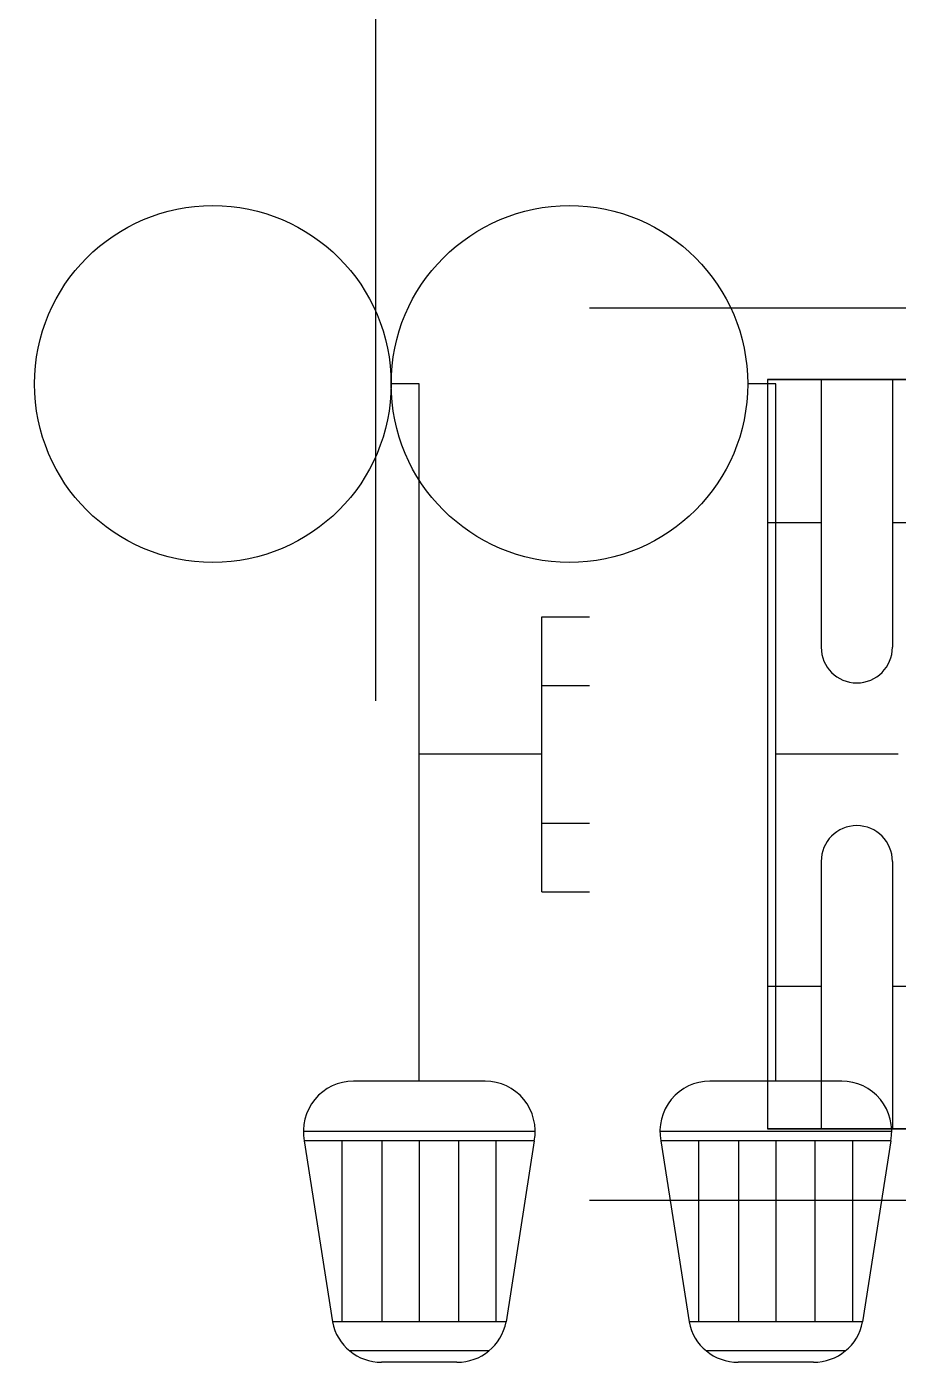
# Model space of a CAD drawing. Header units: inches. Extents: x 21 to 38546, y 13 to 15001.
# Drawn here: x 5048.99 to 5061.22, y 1355 to 1373.71 of the extents above; entities that cross this region are included whole.
import ezdxf

# ---------------------------------------------------------------- set-up
doc = ezdxf.new("R2010")
doc.units = ezdxf.units.IN
doc.header["$MEASUREMENT"] = 0
doc.layers.add('pex_boru_gidiş', color=1, linetype='Continuous')
doc.layers.add('RAST-IST-RADYATÖR-DİNAMİK BLOK', color=83, linetype='Continuous')

# ---------------------------------------------------------------- blocks, each defined once
blk = doc.blocks.new('IS_RADYATOR-PLAN-40')
at = {"layer": 'RAST-IST-RADYATÖR-DİNAMİK BLOK', "color": 7}
for p, q in [((-2.385, 11.439), (-2.78, 11.439)), ((-2.385, 1.67), (-2.385, 11.439)), ((-0.668, 6.25), (-2.385, 6.25)), ((-1.462, 1.67), (-3.309, 1.67)), ((-4.011, 0.968), (-0.76, 0.968)), ((-0.773, 0.833), (-3.998, 0.833)), ((-3.998, 0.833), (-3.603, -1.704)), ((-3.467, -1.704), (-3.467, 0.833)), ((-2.906, -1.704), (-2.906, 0.833)), ((-2.381, -1.704), (-2.381, 0.833)), ((-1.832, -1.704), (-1.832, 0.833)), ((-1.308, -1.704), (-1.308, 0.833)), ((-0.773, 0.833), (-1.168, -1.704)), ((-1.168, -1.704), (-3.603, -1.704)), ((-1.411, -2.11), (-3.36, -2.11)), ((-1.857, -2.27), (-2.914, -2.27))]:
    blk.add_line(p, q, dxfattribs=at)
at = {"layer": 'RAST-IST-RADYATÖR-DİNAMİK BLOK', "color": 10}
for centre in [(-10.28, 11.439), (-5.28, 11.439)]:
    blk.add_circle(centre, 2.5, dxfattribs=at)
at = {"layer": 'RAST-IST-RADYATÖR-DİNAMİK BLOK', "color": 7}
for centre, start, end in [((-3.309, 0.968), 90, 191.1518), ((-1.462, 0.968), 348.8482, 90), ((-2.914, -1.568), 191.1518, 270), ((-1.857, -1.568), 270, 348.8482)]:
    blk.add_arc(centre, 0.702, start, end, dxfattribs=at)
blk = doc.blocks.new('IS_RADYATOR-PLAN-50')
at = {"layer": 'RAST-IST-RADYATÖR-DİNAMİK BLOK', "color": 7}
for p, q in [((-2.385, 11.439), (-2.78, 11.439)), ((-2.385, 1.67), (-2.385, 11.439)), ((-0.668, 6.25), (-2.385, 6.25)), ((-1.462, 1.67), (-3.309, 1.67)), ((-4.011, 0.968), (-0.76, 0.968)), ((-0.773, 0.833), (-3.998, 0.833)), ((-3.998, 0.833), (-3.603, -1.704)), ((-3.467, -1.704), (-3.467, 0.833)), ((-2.906, -1.704), (-2.906, 0.833)), ((-2.381, -1.704), (-2.381, 0.833)), ((-1.832, -1.704), (-1.832, 0.833)), ((-1.308, -1.704), (-1.308, 0.833)), ((-0.773, 0.833), (-1.168, -1.704)), ((-1.168, -1.704), (-3.603, -1.704)), ((-1.411, -2.11), (-3.36, -2.11)), ((-1.857, -2.27), (-2.914, -2.27))]:
    blk.add_line(p, q, dxfattribs=at)
at = {"layer": 'RAST-IST-RADYATÖR-DİNAMİK BLOK', "color": 10}
for centre in [(-10.28, 11.439), (-5.28, 11.439)]:
    blk.add_circle(centre, 2.5, dxfattribs=at)
at = {"layer": 'RAST-IST-RADYATÖR-DİNAMİK BLOK', "color": 7}
for centre, start, end in [((-3.309, 0.968), 90, 191.1518), ((-1.462, 0.968), 348.8482, 90), ((-2.914, -1.568), 191.1518, 270), ((-1.857, -1.568), 270, 348.8482)]:
    blk.add_arc(centre, 0.702, start, end, dxfattribs=at)
blk = doc.blocks.new('IS_RADYATOR-PLAN-60')
at = {"layer": 'RAST-IST-RADYATÖR-DİNAMİK BLOK', "color": 7}
for p, q in [((-2.385, 11.439), (-2.78, 11.439)), ((-2.385, 1.67), (-2.385, 11.439)), ((-0.668, 6.25), (-2.385, 6.25)), ((-1.462, 1.67), (-3.309, 1.67)), ((-4.011, 0.968), (-0.76, 0.968)), ((-0.773, 0.833), (-3.998, 0.833)), ((-3.998, 0.833), (-3.603, -1.704)), ((-3.467, -1.704), (-3.467, 0.833)), ((-2.906, -1.704), (-2.906, 0.833)), ((-2.381, -1.704), (-2.381, 0.833)), ((-1.832, -1.704), (-1.832, 0.833)), ((-1.308, -1.704), (-1.308, 0.833)), ((-0.773, 0.833), (-1.168, -1.704)), ((-1.168, -1.704), (-3.603, -1.704)), ((-1.411, -2.11), (-3.36, -2.11)), ((-1.857, -2.27), (-2.914, -2.27))]:
    blk.add_line(p, q, dxfattribs=at)
at = {"layer": 'RAST-IST-RADYATÖR-DİNAMİK BLOK', "color": 10}
for centre in [(-10.28, 11.439), (-5.28, 11.439)]:
    blk.add_circle(centre, 2.5, dxfattribs=at)
at = {"layer": 'RAST-IST-RADYATÖR-DİNAMİK BLOK', "color": 7}
for centre, start, end in [((-3.309, 0.968), 90, 191.1518), ((-1.462, 0.968), 348.8482, 90), ((-2.914, -1.568), 191.1518, 270), ((-1.857, -1.568), 270, 348.8482)]:
    blk.add_arc(centre, 0.702, start, end, dxfattribs=at)
blk = doc.blocks.new('IS_RADYATOR-PLAN-70')
at = {"layer": 'RAST-IST-RADYATÖR-DİNAMİK BLOK', "color": 7}
for p, q in [((-2.385, 11.439), (-2.78, 11.439)), ((-2.385, 1.67), (-2.385, 11.439)), ((-0.668, 6.25), (-2.385, 6.25)), ((-1.462, 1.67), (-3.309, 1.67)), ((-4.011, 0.968), (-0.76, 0.968)), ((-0.773, 0.833), (-3.998, 0.833)), ((-3.998, 0.833), (-3.603, -1.704)), ((-3.467, -1.704), (-3.467, 0.833)), ((-2.906, -1.704), (-2.906, 0.833)), ((-2.381, -1.704), (-2.381, 0.833)), ((-1.832, -1.704), (-1.832, 0.833)), ((-1.308, -1.704), (-1.308, 0.833)), ((-0.773, 0.833), (-1.168, -1.704)), ((-1.168, -1.704), (-3.603, -1.704)), ((-1.411, -2.11), (-3.36, -2.11)), ((-1.857, -2.27), (-2.914, -2.27))]:
    blk.add_line(p, q, dxfattribs=at)
at = {"layer": 'RAST-IST-RADYATÖR-DİNAMİK BLOK', "color": 10}
for centre in [(-10.28, 11.439), (-5.28, 11.439)]:
    blk.add_circle(centre, 2.5, dxfattribs=at)
at = {"layer": 'RAST-IST-RADYATÖR-DİNAMİK BLOK', "color": 7}
for centre, start, end in [((-3.309, 0.968), 90, 191.1518), ((-1.462, 0.968), 348.8482, 90), ((-2.914, -1.568), 191.1518, 270), ((-1.857, -1.568), 270, 348.8482)]:
    blk.add_arc(centre, 0.702, start, end, dxfattribs=at)
blk = doc.blocks.new('IS_RADYATOR-PLAN-80')
at = {"layer": 'RAST-IST-RADYATÖR-DİNAMİK BLOK', "color": 7}
for p, q in [((-2.385, 11.439), (-2.78, 11.439)), ((-2.385, 1.67), (-2.385, 11.439)), ((-0.668, 6.25), (-2.385, 6.25)), ((-1.462, 1.67), (-3.309, 1.67)), ((-4.011, 0.968), (-0.76, 0.968)), ((-0.773, 0.833), (-3.998, 0.833)), ((-3.998, 0.833), (-3.603, -1.704)), ((-3.467, -1.704), (-3.467, 0.833)), ((-2.906, -1.704), (-2.906, 0.833)), ((-2.381, -1.704), (-2.381, 0.833)), ((-1.832, -1.704), (-1.832, 0.833)), ((-1.308, -1.704), (-1.308, 0.833)), ((-0.773, 0.833), (-1.168, -1.704)), ((-1.168, -1.704), (-3.603, -1.704)), ((-1.411, -2.11), (-3.36, -2.11)), ((-1.857, -2.27), (-2.914, -2.27))]:
    blk.add_line(p, q, dxfattribs=at)
at = {"layer": 'RAST-IST-RADYATÖR-DİNAMİK BLOK', "color": 10}
for centre in [(-10.28, 11.439), (-5.28, 11.439)]:
    blk.add_circle(centre, 2.5, dxfattribs=at)
at = {"layer": 'RAST-IST-RADYATÖR-DİNAMİK BLOK', "color": 7}
for centre, start, end in [((-3.309, 0.968), 90, 191.1518), ((-1.462, 0.968), 348.8482, 90), ((-2.914, -1.568), 191.1518, 270), ((-1.857, -1.568), 270, 348.8482)]:
    blk.add_arc(centre, 0.702, start, end, dxfattribs=at)
blk = doc.blocks.new('IS_RADYATOR-PLAN-90')
at = {"layer": 'RAST-IST-RADYATÖR-DİNAMİK BLOK', "color": 7}
for p, q in [((-2.385, 11.439), (-2.78, 11.439)), ((-2.385, 1.67), (-2.385, 11.439)), ((-0.668, 6.25), (-2.385, 6.25)), ((-1.462, 1.67), (-3.309, 1.67)), ((-4.011, 0.968), (-0.76, 0.968)), ((-0.773, 0.833), (-3.998, 0.833)), ((-3.998, 0.833), (-3.603, -1.704)), ((-3.467, -1.704), (-3.467, 0.833)), ((-2.906, -1.704), (-2.906, 0.833)), ((-2.381, -1.704), (-2.381, 0.833)), ((-1.832, -1.704), (-1.832, 0.833)), ((-1.308, -1.704), (-1.308, 0.833)), ((-0.773, 0.833), (-1.168, -1.704)), ((-1.168, -1.704), (-3.603, -1.704)), ((-1.411, -2.11), (-3.36, -2.11)), ((-1.857, -2.27), (-2.914, -2.27))]:
    blk.add_line(p, q, dxfattribs=at)
at = {"layer": 'RAST-IST-RADYATÖR-DİNAMİK BLOK', "color": 10}
for centre in [(-10.28, 11.439), (-5.28, 11.439)]:
    blk.add_circle(centre, 2.5, dxfattribs=at)
at = {"layer": 'RAST-IST-RADYATÖR-DİNAMİK BLOK', "color": 7}
for centre, start, end in [((-3.309, 0.968), 90, 191.1518), ((-1.462, 0.968), 348.8482, 90), ((-2.914, -1.568), 191.1518, 270), ((-1.857, -1.568), 270, 348.8482)]:
    blk.add_arc(centre, 0.702, start, end, dxfattribs=at)
blk = doc.blocks.new('IS_RADYATOR-PLAN-100')
at = {"layer": 'RAST-IST-RADYATÖR-DİNAMİK BLOK', "color": 7}
for p, q in [((-2.385, 11.439), (-2.78, 11.439)), ((-2.385, 1.67), (-2.385, 11.439)), ((-0.668, 6.25), (-2.385, 6.25)), ((-1.462, 1.67), (-3.309, 1.67)), ((-4.011, 0.968), (-0.76, 0.968)), ((-0.773, 0.833), (-3.998, 0.833)), ((-3.998, 0.833), (-3.603, -1.704)), ((-3.467, -1.704), (-3.467, 0.833)), ((-2.906, -1.704), (-2.906, 0.833)), ((-2.381, -1.704), (-2.381, 0.833)), ((-1.832, -1.704), (-1.832, 0.833)), ((-1.308, -1.704), (-1.308, 0.833)), ((-0.773, 0.833), (-1.168, -1.704)), ((-1.168, -1.704), (-3.603, -1.704)), ((-1.411, -2.11), (-3.36, -2.11)), ((-1.857, -2.27), (-2.914, -2.27))]:
    blk.add_line(p, q, dxfattribs=at)
at = {"layer": 'RAST-IST-RADYATÖR-DİNAMİK BLOK', "color": 10}
for centre in [(-10.28, 11.439), (-5.28, 11.439)]:
    blk.add_circle(centre, 2.5, dxfattribs=at)
at = {"layer": 'RAST-IST-RADYATÖR-DİNAMİK BLOK', "color": 7}
for centre, start, end in [((-3.309, 0.968), 90, 191.1518), ((-1.462, 0.968), 348.8482, 90), ((-2.914, -1.568), 191.1518, 270), ((-1.857, -1.568), 270, 348.8482)]:
    blk.add_arc(centre, 0.702, start, end, dxfattribs=at)
blk = doc.blocks.new('IS_RADYATOR-PLAN-110')
at = {"layer": 'RAST-IST-RADYATÖR-DİNAMİK BLOK', "color": 7}
for p, q in [((-2.385, 11.439), (-2.78, 11.439)), ((-2.385, 1.67), (-2.385, 11.439)), ((-0.668, 6.25), (-2.385, 6.25)), ((-1.462, 1.67), (-3.309, 1.67)), ((-4.011, 0.968), (-0.76, 0.968)), ((-0.773, 0.833), (-3.998, 0.833)), ((-3.998, 0.833), (-3.603, -1.704)), ((-3.467, -1.704), (-3.467, 0.833)), ((-2.906, -1.704), (-2.906, 0.833)), ((-2.381, -1.704), (-2.381, 0.833)), ((-1.832, -1.704), (-1.832, 0.833)), ((-1.308, -1.704), (-1.308, 0.833)), ((-0.773, 0.833), (-1.168, -1.704)), ((-1.168, -1.704), (-3.603, -1.704)), ((-1.411, -2.11), (-3.36, -2.11)), ((-1.857, -2.27), (-2.914, -2.27))]:
    blk.add_line(p, q, dxfattribs=at)
at = {"layer": 'RAST-IST-RADYATÖR-DİNAMİK BLOK', "color": 10}
for centre in [(-10.28, 11.439), (-5.28, 11.439)]:
    blk.add_circle(centre, 2.5, dxfattribs=at)
at = {"layer": 'RAST-IST-RADYATÖR-DİNAMİK BLOK', "color": 7}
for centre, start, end in [((-3.309, 0.968), 90, 191.1518), ((-1.462, 0.968), 348.8482, 90), ((-2.914, -1.568), 191.1518, 270), ((-1.857, -1.568), 270, 348.8482)]:
    blk.add_arc(centre, 0.702, start, end, dxfattribs=at)
blk = doc.blocks.new('IS_RADYATOR-PLAN-120')
at = {"layer": 'RAST-IST-RADYATÖR-DİNAMİK BLOK', "color": 7}
for p, q in [((-2.385, 11.439), (-2.78, 11.439)), ((-2.385, 1.67), (-2.385, 11.439)), ((-0.668, 6.25), (-2.385, 6.25)), ((-1.462, 1.67), (-3.309, 1.67)), ((-4.011, 0.968), (-0.76, 0.968)), ((-0.773, 0.833), (-3.998, 0.833)), ((-3.998, 0.833), (-3.603, -1.704)), ((-3.467, -1.704), (-3.467, 0.833)), ((-2.906, -1.704), (-2.906, 0.833)), ((-2.381, -1.704), (-2.381, 0.833)), ((-1.832, -1.704), (-1.832, 0.833)), ((-1.308, -1.704), (-1.308, 0.833)), ((-0.773, 0.833), (-1.168, -1.704)), ((-1.168, -1.704), (-3.603, -1.704)), ((-1.411, -2.11), (-3.36, -2.11)), ((-1.857, -2.27), (-2.914, -2.27))]:
    blk.add_line(p, q, dxfattribs=at)
at = {"layer": 'RAST-IST-RADYATÖR-DİNAMİK BLOK', "color": 10}
for centre in [(-10.28, 11.439), (-5.28, 11.439)]:
    blk.add_circle(centre, 2.5, dxfattribs=at)
at = {"layer": 'RAST-IST-RADYATÖR-DİNAMİK BLOK', "color": 7}
for centre, start, end in [((-3.309, 0.968), 90, 191.1518), ((-1.462, 0.968), 348.8482, 90), ((-2.914, -1.568), 191.1518, 270), ((-1.857, -1.568), 270, 348.8482)]:
    blk.add_arc(centre, 0.702, start, end, dxfattribs=at)
blk = doc.blocks.new('IS_RADYATOR-PLAN-130')
at = {"layer": 'RAST-IST-RADYATÖR-DİNAMİK BLOK', "color": 7}
for p, q in [((-2.385, 11.439), (-2.78, 11.439)), ((-2.385, 1.67), (-2.385, 11.439)), ((-0.668, 6.25), (-2.385, 6.25)), ((-1.462, 1.67), (-3.309, 1.67)), ((-4.011, 0.968), (-0.76, 0.968)), ((-0.773, 0.833), (-3.998, 0.833)), ((-3.998, 0.833), (-3.603, -1.704)), ((-3.467, -1.704), (-3.467, 0.833)), ((-2.906, -1.704), (-2.906, 0.833)), ((-2.381, -1.704), (-2.381, 0.833)), ((-1.832, -1.704), (-1.832, 0.833)), ((-1.308, -1.704), (-1.308, 0.833)), ((-0.773, 0.833), (-1.168, -1.704)), ((-1.168, -1.704), (-3.603, -1.704)), ((-1.411, -2.11), (-3.36, -2.11)), ((-1.857, -2.27), (-2.914, -2.27))]:
    blk.add_line(p, q, dxfattribs=at)
at = {"layer": 'RAST-IST-RADYATÖR-DİNAMİK BLOK', "color": 10}
for centre in [(-10.28, 11.439), (-5.28, 11.439)]:
    blk.add_circle(centre, 2.5, dxfattribs=at)
at = {"layer": 'RAST-IST-RADYATÖR-DİNAMİK BLOK', "color": 7}
for centre, start, end in [((-3.309, 0.968), 90, 191.1518), ((-1.462, 0.968), 348.8482, 90), ((-2.914, -1.568), 191.1518, 270), ((-1.857, -1.568), 270, 348.8482)]:
    blk.add_arc(centre, 0.702, start, end, dxfattribs=at)
blk = doc.blocks.new('IS_RADYATOR-PLAN-140')
at = {"layer": 'RAST-IST-RADYATÖR-DİNAMİK BLOK', "color": 7}
for p, q in [((-2.385, 11.439), (-2.78, 11.439)), ((-2.385, 1.67), (-2.385, 11.439)), ((-0.668, 6.25), (-2.385, 6.25)), ((-1.462, 1.67), (-3.309, 1.67)), ((-4.011, 0.968), (-0.76, 0.968)), ((-0.773, 0.833), (-3.998, 0.833)), ((-3.998, 0.833), (-3.603, -1.704)), ((-3.467, -1.704), (-3.467, 0.833)), ((-2.906, -1.704), (-2.906, 0.833)), ((-2.381, -1.704), (-2.381, 0.833)), ((-1.832, -1.704), (-1.832, 0.833)), ((-1.308, -1.704), (-1.308, 0.833)), ((-0.773, 0.833), (-1.168, -1.704)), ((-1.168, -1.704), (-3.603, -1.704)), ((-1.411, -2.11), (-3.36, -2.11)), ((-1.857, -2.27), (-2.914, -2.27))]:
    blk.add_line(p, q, dxfattribs=at)
at = {"layer": 'RAST-IST-RADYATÖR-DİNAMİK BLOK', "color": 10}
for centre in [(-10.28, 11.439), (-5.28, 11.439)]:
    blk.add_circle(centre, 2.5, dxfattribs=at)
at = {"layer": 'RAST-IST-RADYATÖR-DİNAMİK BLOK', "color": 7}
for centre, start, end in [((-3.309, 0.968), 90, 191.1518), ((-1.462, 0.968), 348.8482, 90), ((-2.914, -1.568), 191.1518, 270), ((-1.857, -1.568), 270, 348.8482)]:
    blk.add_arc(centre, 0.702, start, end, dxfattribs=at)
blk = doc.blocks.new('IS_RADYATOR-PLAN-150')
at = {"layer": 'RAST-IST-RADYATÖR-DİNAMİK BLOK', "color": 7}
for p, q in [((-7.385, 11.439), (-7.78, 11.439)), ((-7.385, 1.67), (-7.385, 11.439)), ((-1.75, 11.5), (-1.75, 7.75)), ((-0.75, 11.5), (-0.75, 7.75)), ((-2.5, 9.5), (-1.75, 9.5)), ((-0.75, 9.5), (0, 9.5)), ((-5.668, 6.25), (-7.385, 6.25)), ((-1.75, 4.75), (-1.75, 1)), ((-0.75, 4.75), (-0.75, 1)), ((-2.5, 3), (-1.75, 3)), ((-0.75, 3), (0, 3)), ((-6.462, 1.67), (-8.309, 1.67)), ((-9.011, 0.968), (-5.76, 0.968)), ((-5.773, 0.833), (-8.998, 0.833)), ((-8.998, 0.833), (-8.603, -1.704)), ((-8.467, -1.704), (-8.467, 0.833)), ((-7.906, -1.704), (-7.906, 0.833)), ((-7.381, -1.704), (-7.381, 0.833)), ((-6.832, -1.704), (-6.832, 0.833)), ((-6.308, -1.704), (-6.308, 0.833)), ((-5.773, 0.833), (-6.168, -1.704)), ((-6.168, -1.704), (-8.603, -1.704)), ((-6.411, -2.11), (-8.36, -2.11)), ((-6.857, -2.27), (-7.914, -2.27))]:
    blk.add_line(p, q, dxfattribs=at)
at = {"layer": 'RAST-IST-RADYATÖR-DİNAMİK BLOK'}
for p, q in [((-5.668, 7.214), (-5.668, 8.178)), ((-5.668, 8.178), (-5, 8.178)), ((-5.668, 5.286), (-5.668, 7.214)), ((-5.668, 7.214), (-5, 7.214)), ((-5.668, 4.322), (-5.668, 5.286)), ((-5.668, 5.286), (-5, 5.286)), ((-5.668, 4.322), (-5, 4.322))]:
    blk.add_line(p, q, dxfattribs=at)
for points in [[(-5, 0), (145, 0), (145, 12.5), (-5, 12.5)], [(-2.5, 11.5), (142.5, 11.5), (142.5, 1), (-2.5, 1)]]:
    blk.add_lwpolyline(points, dxfattribs=at)
at = {"layer": 'RAST-IST-RADYATÖR-DİNAMİK BLOK', "color": 10}
blk.add_circle((-10.28, 11.439), 2.5, dxfattribs=at)
at = {"layer": 'RAST-IST-RADYATÖR-DİNAMİK BLOK', "color": 7}
for centre, radius, start, end in [((-1.25, 7.75), 0.5, 180, 0), ((-1.25, 4.75), 0.5, 0, 180), ((-8.309, 0.968), 0.702, 90, 191.1518), ((-6.462, 0.968), 0.702, 348.8482, 90), ((-7.914, -1.568), 0.702, 191.1518, 270), ((-6.857, -1.568), 0.702, 270, 348.8482)]:
    blk.add_arc(centre, radius, start, end, dxfattribs=at)
blk = doc.blocks.new('IS_RADYATOR-PLAN-160')
at = {"layer": 'RAST-IST-RADYATÖR-DİNAMİK BLOK', "color": 7}
for p, q in [((-7.385, 11.439), (-7.78, 11.439)), ((-7.385, 1.67), (-7.385, 11.439)), ((-1.75, 11.5), (-1.75, 7.75)), ((-0.75, 11.5), (-0.75, 7.75)), ((-2.5, 9.5), (-1.75, 9.5)), ((-0.75, 9.5), (0, 9.5)), ((-5.668, 6.25), (-7.385, 6.25)), ((-1.75, 4.75), (-1.75, 1)), ((-0.75, 4.75), (-0.75, 1)), ((-2.5, 3), (-1.75, 3)), ((-0.75, 3), (0, 3)), ((-6.462, 1.67), (-8.309, 1.67)), ((-9.011, 0.968), (-5.76, 0.968)), ((-5.773, 0.833), (-8.998, 0.833)), ((-8.998, 0.833), (-8.603, -1.704)), ((-8.467, -1.704), (-8.467, 0.833)), ((-7.906, -1.704), (-7.906, 0.833)), ((-7.381, -1.704), (-7.381, 0.833)), ((-6.832, -1.704), (-6.832, 0.833)), ((-6.308, -1.704), (-6.308, 0.833)), ((-5.773, 0.833), (-6.168, -1.704)), ((-6.168, -1.704), (-8.603, -1.704)), ((-6.411, -2.11), (-8.36, -2.11)), ((-6.857, -2.27), (-7.914, -2.27))]:
    blk.add_line(p, q, dxfattribs=at)
at = {"layer": 'RAST-IST-RADYATÖR-DİNAMİK BLOK'}
for p, q in [((-5.668, 7.214), (-5.668, 8.178)), ((-5.668, 8.178), (-5, 8.178)), ((-5.668, 5.286), (-5.668, 7.214)), ((-5.668, 7.214), (-5, 7.214)), ((-5.668, 4.322), (-5.668, 5.286)), ((-5.668, 5.286), (-5, 5.286)), ((-5.668, 4.322), (-5, 4.322))]:
    blk.add_line(p, q, dxfattribs=at)
for points in [[(-5, 0), (155, 0), (155, 12.5), (-5, 12.5)], [(-2.5, 11.5), (152.5, 11.5), (152.5, 1), (-2.5, 1)]]:
    blk.add_lwpolyline(points, dxfattribs=at)
at = {"layer": 'RAST-IST-RADYATÖR-DİNAMİK BLOK', "color": 10}
blk.add_circle((-10.28, 11.439), 2.5, dxfattribs=at)
at = {"layer": 'RAST-IST-RADYATÖR-DİNAMİK BLOK', "color": 7}
for centre, radius, start, end in [((-1.25, 7.75), 0.5, 180, 0), ((-1.25, 4.75), 0.5, 0, 180), ((-8.309, 0.968), 0.702, 90, 191.1518), ((-6.462, 0.968), 0.702, 348.8482, 90), ((-7.914, -1.568), 0.702, 191.1518, 270), ((-6.857, -1.568), 0.702, 270, 348.8482)]:
    blk.add_arc(centre, radius, start, end, dxfattribs=at)
blk = doc.blocks.new('IS_RADYATOR-PLAN-170')
at = {"layer": 'RAST-IST-RADYATÖR-DİNAMİK BLOK', "color": 7}
for p, q in [((-7.385, 11.439), (-7.78, 11.439)), ((-7.385, 1.67), (-7.385, 11.439)), ((-1.75, 11.5), (-1.75, 7.75)), ((-0.75, 11.5), (-0.75, 7.75)), ((-2.5, 9.5), (-1.75, 9.5)), ((-0.75, 9.5), (0, 9.5)), ((-5.668, 6.25), (-7.385, 6.25)), ((-1.75, 4.75), (-1.75, 1)), ((-0.75, 4.75), (-0.75, 1)), ((-2.5, 3), (-1.75, 3)), ((-0.75, 3), (0, 3)), ((-6.462, 1.67), (-8.309, 1.67)), ((-9.011, 0.968), (-5.76, 0.968)), ((-5.773, 0.833), (-8.998, 0.833)), ((-8.998, 0.833), (-8.603, -1.704)), ((-8.467, -1.704), (-8.467, 0.833)), ((-7.906, -1.704), (-7.906, 0.833)), ((-7.381, -1.704), (-7.381, 0.833)), ((-6.832, -1.704), (-6.832, 0.833)), ((-6.308, -1.704), (-6.308, 0.833)), ((-5.773, 0.833), (-6.168, -1.704)), ((-6.168, -1.704), (-8.603, -1.704)), ((-6.411, -2.11), (-8.36, -2.11)), ((-6.857, -2.27), (-7.914, -2.27))]:
    blk.add_line(p, q, dxfattribs=at)
at = {"layer": 'RAST-IST-RADYATÖR-DİNAMİK BLOK'}
for p, q in [((-5.668, 7.214), (-5.668, 8.178)), ((-5.668, 8.178), (-5, 8.178)), ((-5.668, 5.286), (-5.668, 7.214)), ((-5.668, 7.214), (-5, 7.214)), ((-5.668, 4.322), (-5.668, 5.286)), ((-5.668, 5.286), (-5, 5.286)), ((-5.668, 4.322), (-5, 4.322))]:
    blk.add_line(p, q, dxfattribs=at)
for points in [[(-5, 0), (165, 0), (165, 12.5), (-5, 12.5)], [(-2.5, 11.5), (162.5, 11.5), (162.5, 1), (-2.5, 1)]]:
    blk.add_lwpolyline(points, dxfattribs=at)
at = {"layer": 'RAST-IST-RADYATÖR-DİNAMİK BLOK', "color": 10}
blk.add_circle((-10.28, 11.439), 2.5, dxfattribs=at)
at = {"layer": 'RAST-IST-RADYATÖR-DİNAMİK BLOK', "color": 7}
for centre, radius, start, end in [((-1.25, 7.75), 0.5, 180, 0), ((-1.25, 4.75), 0.5, 0, 180), ((-8.309, 0.968), 0.702, 90, 191.1518), ((-6.462, 0.968), 0.702, 348.8482, 90), ((-7.914, -1.568), 0.702, 191.1518, 270), ((-6.857, -1.568), 0.702, 270, 348.8482)]:
    blk.add_arc(centre, radius, start, end, dxfattribs=at)
blk = doc.blocks.new('IS_RADYATOR-PLAN-180')
at = {"layer": 'RAST-IST-RADYATÖR-DİNAMİK BLOK', "color": 7}
for p, q in [((-7.385, 11.439), (-7.78, 11.439)), ((-7.385, 1.67), (-7.385, 11.439)), ((-1.75, 11.5), (-1.75, 7.75)), ((-0.75, 11.5), (-0.75, 7.75)), ((-2.5, 9.5), (-1.75, 9.5)), ((-0.75, 9.5), (0, 9.5)), ((-5.668, 6.25), (-7.385, 6.25)), ((-1.75, 4.75), (-1.75, 1)), ((-0.75, 4.75), (-0.75, 1)), ((-2.5, 3), (-1.75, 3)), ((-0.75, 3), (0, 3)), ((-6.462, 1.67), (-8.309, 1.67)), ((-9.011, 0.968), (-5.76, 0.968)), ((-5.773, 0.833), (-8.998, 0.833)), ((-8.998, 0.833), (-8.603, -1.704)), ((-8.467, -1.704), (-8.467, 0.833)), ((-7.906, -1.704), (-7.906, 0.833)), ((-7.381, -1.704), (-7.381, 0.833)), ((-6.832, -1.704), (-6.832, 0.833)), ((-6.308, -1.704), (-6.308, 0.833)), ((-5.773, 0.833), (-6.168, -1.704)), ((-6.168, -1.704), (-8.603, -1.704)), ((-6.411, -2.11), (-8.36, -2.11)), ((-6.857, -2.27), (-7.914, -2.27))]:
    blk.add_line(p, q, dxfattribs=at)
at = {"layer": 'RAST-IST-RADYATÖR-DİNAMİK BLOK'}
for p, q in [((-5.668, 7.214), (-5.668, 8.178)), ((-5.668, 8.178), (-5, 8.178)), ((-5.668, 5.286), (-5.668, 7.214)), ((-5.668, 7.214), (-5, 7.214)), ((-5.668, 4.322), (-5.668, 5.286)), ((-5.668, 5.286), (-5, 5.286)), ((-5.668, 4.322), (-5, 4.322))]:
    blk.add_line(p, q, dxfattribs=at)
for points in [[(-5, 0), (175, 0), (175, 12.5), (-5, 12.5)], [(-2.5, 11.5), (172.5, 11.5), (172.5, 1), (-2.5, 1)]]:
    blk.add_lwpolyline(points, dxfattribs=at)
at = {"layer": 'RAST-IST-RADYATÖR-DİNAMİK BLOK', "color": 10}
blk.add_circle((-10.28, 11.439), 2.5, dxfattribs=at)
at = {"layer": 'RAST-IST-RADYATÖR-DİNAMİK BLOK', "color": 7}
for centre, radius, start, end in [((-1.25, 7.75), 0.5, 180, 0), ((-1.25, 4.75), 0.5, 0, 180), ((-8.309, 0.968), 0.702, 90, 191.1518), ((-6.462, 0.968), 0.702, 348.8482, 90), ((-7.914, -1.568), 0.702, 191.1518, 270), ((-6.857, -1.568), 0.702, 270, 348.8482)]:
    blk.add_arc(centre, radius, start, end, dxfattribs=at)
blk = doc.blocks.new('IS_RADYATOR-PLAN-190')
at = {"layer": 'RAST-IST-RADYATÖR-DİNAMİK BLOK', "color": 7}
for p, q in [((-7.385, 11.439), (-7.78, 11.439)), ((-7.385, 1.67), (-7.385, 11.439)), ((-1.75, 11.5), (-1.75, 7.75)), ((-0.75, 11.5), (-0.75, 7.75)), ((-2.5, 9.5), (-1.75, 9.5)), ((-0.75, 9.5), (0, 9.5)), ((-5.668, 6.25), (-7.385, 6.25)), ((-1.75, 4.75), (-1.75, 1)), ((-0.75, 4.75), (-0.75, 1)), ((-2.5, 3), (-1.75, 3)), ((-0.75, 3), (0, 3)), ((-6.462, 1.67), (-8.309, 1.67)), ((-9.011, 0.968), (-5.76, 0.968)), ((-5.773, 0.833), (-8.998, 0.833)), ((-8.998, 0.833), (-8.603, -1.704)), ((-8.467, -1.704), (-8.467, 0.833)), ((-7.906, -1.704), (-7.906, 0.833)), ((-7.381, -1.704), (-7.381, 0.833)), ((-6.832, -1.704), (-6.832, 0.833)), ((-6.308, -1.704), (-6.308, 0.833)), ((-5.773, 0.833), (-6.168, -1.704)), ((-6.168, -1.704), (-8.603, -1.704)), ((-6.411, -2.11), (-8.36, -2.11)), ((-6.857, -2.27), (-7.914, -2.27))]:
    blk.add_line(p, q, dxfattribs=at)
at = {"layer": 'RAST-IST-RADYATÖR-DİNAMİK BLOK'}
for p, q in [((-5.668, 7.214), (-5.668, 8.178)), ((-5.668, 8.178), (-5, 8.178)), ((-5.668, 5.286), (-5.668, 7.214)), ((-5.668, 7.214), (-5, 7.214)), ((-5.668, 4.322), (-5.668, 5.286)), ((-5.668, 5.286), (-5, 5.286)), ((-5.668, 4.322), (-5, 4.322))]:
    blk.add_line(p, q, dxfattribs=at)
for points in [[(-5, 0), (185, 0), (185, 12.5), (-5, 12.5)], [(182.5, 11.5), (-2.5, 11.5), (-2.5, 1), (182.5, 1)]]:
    blk.add_lwpolyline(points, dxfattribs=at)
at = {"layer": 'RAST-IST-RADYATÖR-DİNAMİK BLOK', "color": 10}
blk.add_circle((-10.28, 11.439), 2.5, dxfattribs=at)
at = {"layer": 'RAST-IST-RADYATÖR-DİNAMİK BLOK', "color": 7}
for centre, radius, start, end in [((-1.25, 7.75), 0.5, 180, 0), ((-1.25, 4.75), 0.5, 0, 180), ((-8.309, 0.968), 0.702, 90, 191.1518), ((-6.462, 0.968), 0.702, 348.8482, 90), ((-7.914, -1.568), 0.702, 191.1518, 270), ((-6.857, -1.568), 0.702, 270, 348.8482)]:
    blk.add_arc(centre, radius, start, end, dxfattribs=at)
blk = doc.blocks.new('IS_RADYATOR-PLAN-200')
at = {"layer": 'RAST-IST-RADYATÖR-DİNAMİK BLOK', "color": 7}
for p, q in [((-2.385, 11.439), (-2.78, 11.439)), ((-2.385, 1.67), (-2.385, 11.439)), ((3.25, 11.5), (3.25, 7.75)), ((4.25, 11.5), (4.25, 7.75)), ((2.5, 9.5), (3.25, 9.5)), ((4.25, 9.5), (5, 9.5)), ((-0.668, 6.25), (-2.385, 6.25)), ((3.25, 4.75), (3.25, 1)), ((4.25, 4.75), (4.25, 1)), ((2.5, 3), (3.25, 3)), ((4.25, 3), (5, 3)), ((-1.462, 1.67), (-3.309, 1.67)), ((-4.011, 0.968), (-0.76, 0.968)), ((-0.773, 0.833), (-3.998, 0.833)), ((-3.998, 0.833), (-3.603, -1.704)), ((-3.467, -1.704), (-3.467, 0.833)), ((-2.906, -1.704), (-2.906, 0.833)), ((-2.381, -1.704), (-2.381, 0.833)), ((-1.832, -1.704), (-1.832, 0.833)), ((-1.308, -1.704), (-1.308, 0.833)), ((-0.773, 0.833), (-1.168, -1.704)), ((-1.168, -1.704), (-3.603, -1.704)), ((-1.411, -2.11), (-3.36, -2.11)), ((-1.857, -2.27), (-2.914, -2.27))]:
    blk.add_line(p, q, dxfattribs=at)
at = {"layer": 'RAST-IST-RADYATÖR-DİNAMİK BLOK'}
for p, q in [((-0.668, 7.214), (-0.668, 8.178)), ((-0.668, 8.178), (0, 8.178)), ((-0.668, 5.286), (-0.668, 7.214)), ((-0.668, 7.214), (0, 7.214)), ((-0.668, 4.322), (-0.668, 5.286)), ((-0.668, 5.286), (0, 5.286)), ((-0.668, 4.322), (0, 4.322))]:
    blk.add_line(p, q, dxfattribs=at)
for points in [[(0, 0), (200, 0), (200, 12.5), (0, 12.5)], [(2.5, 11.5), (197.5, 11.5), (197.5, 1), (2.5, 1)]]:
    blk.add_lwpolyline(points, dxfattribs=at)
at = {"layer": 'RAST-IST-RADYATÖR-DİNAMİK BLOK', "color": 10}
blk.add_circle((-5.28, 11.439), 2.5, dxfattribs=at)
at = {"layer": 'RAST-IST-RADYATÖR-DİNAMİK BLOK', "color": 7}
for centre, radius, start, end in [((3.75, 7.75), 0.5, 180, 0), ((3.75, 4.75), 0.5, 0, 180), ((-3.309, 0.968), 0.702, 90, 191.1518), ((-1.462, 0.968), 0.702, 348.8482, 90), ((-2.914, -1.568), 0.702, 191.1518, 270), ((-1.857, -1.568), 0.702, 270, 348.8482)]:
    blk.add_arc(centre, radius, start, end, dxfattribs=at)
blk = doc.blocks.new('IS_U4732')
for name, p in [('IS_RADYATOR-PLAN-40', (0, 0)), ('IS_RADYATOR-PLAN-50', (0, 0)), ('IS_RADYATOR-PLAN-60', (0, 0)), ('IS_RADYATOR-PLAN-70', (0, 0)), ('IS_RADYATOR-PLAN-80', (0, 0)), ('IS_RADYATOR-PLAN-90', (0, 0)), ('IS_RADYATOR-PLAN-100', (0, 0)), ('IS_RADYATOR-PLAN-110', (0, 0)), ('IS_RADYATOR-PLAN-120', (0, 0)), ('IS_RADYATOR-PLAN-130', (0, 0)), ('IS_RADYATOR-PLAN-140', (0, 0)), ('IS_RADYATOR-PLAN-150', (0, 0)), ('IS_RADYATOR-PLAN-160', (0, 0)), ('IS_RADYATOR-PLAN-170', (0, 0)), ('IS_RADYATOR-PLAN-180', (0, 0)), ('IS_RADYATOR-PLAN-190', (0, 0)), ('IS_RADYATOR-PLAN-200', (-5, 0))]:
    blk.add_blockref(name, p)

msp = doc.modelspace()

# ---------------------------------------------------------------- linework, layer by layer
at = {"layer": 'pex_boru_gidiş'}
msp.add_lwpolyline([(4580.784, 1869.331), (4580.784, 1778.231), (5053.884, 1778.231), (5053.884, 1364.266)], dxfattribs=at)

# ---------------------------------------------------------------- block references
at = {"layer": 'RAST-IST-RADYATÖR-DİNAMİK BLOK'}
msp.add_blockref('IS_U4732', (5061.884, 1357.266), dxfattribs=at)

doc.saveas('drawing.dxf')
